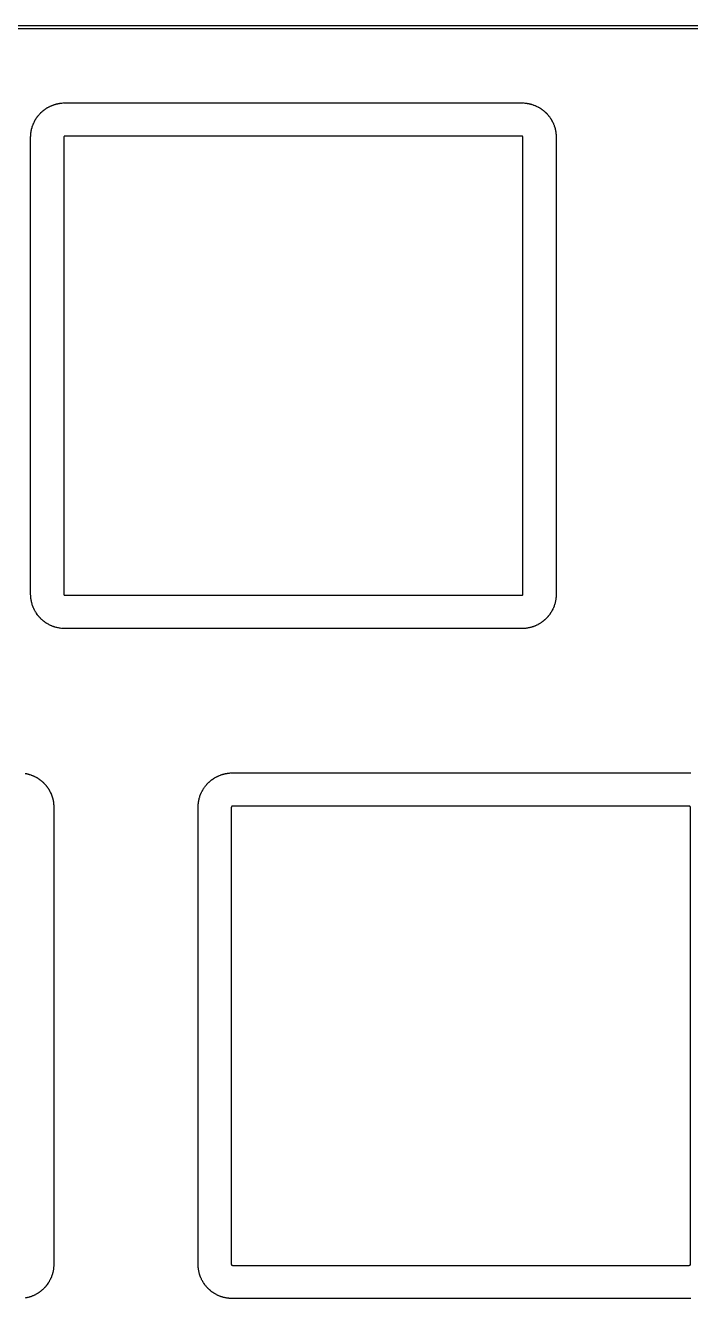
# Model space of a CAD drawing. Extents: x 19 to 282, y -150 to -67.
# Drawn here: x 190.54 to 209.46, y -103 to -66.8 of the extents above; entities that cross this region are included whole.
import ezdxf

# ---------------------------------------------------------------- set-up
doc = ezdxf.new("R2010")
doc.units = 0
doc.layers.add('BLACK', color=7, linetype='CONTINUOUS')

msp = doc.modelspace()

# ---------------------------------------------------------------- linework, layer by layer
at = {"layer": 'BLACK', "linetype": 'CONTINUOUS'}
for p, q in [((24.0518, -66.8), (277.023, -66.8)), ((277.023, -66.9), (24.0518, -66.9)), ((191.166, -69.14), (191.173, -69.1347)), ((191.173, -69.1347), (191.194, -69.1227)), ((191.194, -69.1227), (191.2, -69.1199)), ((191.2, -69.1199), (191.208, -69.1168)), ((191.208, -69.1168), (191.215, -69.1118)), ((191.215, -69.1118), (191.237, -69.1008)), ((191.237, -69.1008), (191.242, -69.0983)), ((191.242, -69.0983), (191.25, -69.0956)), ((191.25, -69.0956), (191.257, -69.091)), ((191.257, -69.091), (191.28, -69.0811)), ((191.28, -69.0811), (191.285, -69.0788)), ((191.285, -69.0788), (191.293, -69.0766)), ((191.293, -69.0766), (191.301, -69.0723)), ((191.301, -69.0723), (191.324, -69.0635)), ((191.324, -69.0635), (191.329, -69.0615)), ((191.329, -69.0615), (191.338, -69.0596)), ((191.338, -69.0596), (191.346, -69.0557)), ((191.346, -69.0557), (191.369, -69.0481)), ((191.369, -69.0481), (191.374, -69.0463)), ((191.374, -69.0463), (191.383, -69.0449)), ((191.383, -69.0449), (191.391, -69.0414)), ((191.391, -69.0414), (191.414, -69.0348)), ((191.414, -69.0348), (191.42, -69.0333)), ((191.42, -69.0333), (191.429, -69.0323)), ((191.429, -69.0323), (191.437, -69.0292)), ((191.437, -69.0292), (191.461, -69.0238)), ((191.461, -69.0238), (191.466, -69.0226)), ((191.466, -69.0226), (191.475, -69.022)), ((191.475, -69.022), (191.483, -69.0193)), ((191.483, -69.0193), (191.507, -69.0151)), ((191.507, -69.0151), (191.513, -69.0141)), ((191.513, -69.0141), (191.522, -69.014)), ((191.522, -69.014), (191.53, -69.0116)), ((191.53, -69.0116), (191.555, -69.0086)), ((191.555, -69.0086), (191.561, -69.0079)), ((191.561, -69.0079), (191.569, -69.0082)), ((191.569, -69.0082), (191.578, -69.0063)), ((191.578, -69.0063), (191.603, -69.0045)), ((191.603, -69.0045), (191.608, -69.0041)), ((191.608, -69.0041), (191.617, -69.0048)), ((191.617, -69.0048), (191.626, -69.0033)), ((191.626, -69.0033), (191.651, -69.0027)), ((191.651, -69.0027), (191.657, -69.0026)), ((191.657, -69.0026), (191.66, -69.003)), ((191.66, -69.003), (191.662, -69.0026)), ((191.662, -69.0026), (204.662, -69.0026)), ((204.662, -69.0026), (204.668, -69.0026)), ((204.668, -69.0026), (204.671, -69.0031)), ((204.671, -69.0031), (204.674, -69.0027)), ((204.674, -69.0027), (204.699, -69.0033)), ((204.699, -69.0033), (204.705, -69.0035)), ((204.705, -69.0035), (204.713, -69.0051)), ((204.713, -69.0051), (204.722, -69.0045)), ((204.722, -69.0045), (204.747, -69.0063)), ((204.747, -69.0063), (204.753, -69.0068)), ((204.753, -69.0068), (204.761, -69.0088)), ((204.761, -69.0088), (204.77, -69.0086)), ((204.77, -69.0086), (204.795, -69.0116)), ((204.795, -69.0116), (204.8, -69.0124)), ((204.8, -69.0124), (204.809, -69.0148)), ((204.809, -69.0148), (204.818, -69.0151)), ((204.818, -69.0151), (204.842, -69.0193)), ((204.842, -69.0193), (204.847, -69.0203)), ((204.847, -69.0203), (204.856, -69.0231)), ((204.856, -69.0231), (204.864, -69.0238)), ((204.864, -69.0238), (204.888, -69.0292)), ((204.888, -69.0292), (204.894, -69.0305)), ((204.894, -69.0305), (204.902, -69.0337)), ((204.902, -69.0337), (204.911, -69.0348)), ((204.911, -69.0348), (204.934, -69.0414)), ((204.934, -69.0414), (204.94, -69.043)), ((204.94, -69.043), (204.948, -69.0465)), ((204.948, -69.0465), (204.956, -69.0481)), ((204.956, -69.0481), (204.979, -69.0557)), ((204.979, -69.0557), (204.985, -69.0576)), ((204.985, -69.0576), (204.993, -69.0616)), ((204.993, -69.0616), (205.001, -69.0635)), ((205.001, -69.0635), (205.024, -69.0723)), ((205.024, -69.0723), (205.029, -69.0744)), ((205.029, -69.0744), (205.037, -69.0788)), ((205.037, -69.0788), (205.045, -69.0811)), ((205.045, -69.0811), (205.068, -69.091)), ((205.068, -69.091), (205.073, -69.0934)), ((205.073, -69.0934), (205.08, -69.0981)), ((205.08, -69.0981), (205.088, -69.1008)), ((205.088, -69.1008), (205.11, -69.1118)), ((205.11, -69.1118), (205.115, -69.1144)), ((205.115, -69.1144), (205.122, -69.1195)), ((205.122, -69.1195), (205.131, -69.1227)), ((205.131, -69.1227), (205.152, -69.1347)), ((205.152, -69.1347), (205.157, -69.1376)), ((190.81, -69.507), (190.822, -69.4857)), ((190.822, -69.4857), (190.825, -69.4807)), ((190.825, -69.4807), (190.831, -69.4738)), ((190.831, -69.4738), (190.834, -69.4659)), ((190.834, -69.4659), (190.847, -69.4452)), ((190.847, -69.4452), (190.85, -69.4403)), ((190.85, -69.4403), (190.856, -69.4337)), ((190.856, -69.4337), (190.86, -69.4259)), ((190.86, -69.4259), (190.874, -69.4059)), ((190.874, -69.4059), (190.877, -69.4012)), ((190.877, -69.4012), (190.884, -69.3948)), ((190.884, -69.3948), (190.888, -69.3872)), ((190.888, -69.3872), (190.903, -69.3678)), ((190.903, -69.3678), (190.907, -69.3632)), ((190.907, -69.3632), (190.913, -69.3572)), ((190.913, -69.3572), (190.918, -69.3498)), ((190.918, -69.3498), (190.934, -69.3311)), ((190.934, -69.3311), (190.938, -69.3267)), ((190.938, -69.3267), (190.944, -69.321)), ((190.944, -69.321), (190.95, -69.3137)), ((190.95, -69.3137), (190.967, -69.2958)), ((190.967, -69.2958), (190.971, -69.2916)), ((190.971, -69.2916), (190.978, -69.2862)), ((190.978, -69.2862), (190.983, -69.2792)), ((190.983, -69.2792), (191.001, -69.2621)), ((191.001, -69.2621), (191.005, -69.2582)), ((191.005, -69.2582), (191.013, -69.2531)), ((191.013, -69.2531), (191.019, -69.2464)), ((191.019, -69.2464), (191.037, -69.2303)), ((191.037, -69.2303), (191.042, -69.2266)), ((191.042, -69.2266), (191.049, -69.2219)), ((191.049, -69.2219), (191.055, -69.2155)), ((191.055, -69.2155), (191.075, -69.2004)), ((191.075, -69.2004), (191.079, -69.1969)), ((191.079, -69.1969), (191.087, -69.1926)), ((191.087, -69.1926), (191.093, -69.1866)), ((191.093, -69.1866), (191.113, -69.1725)), ((191.113, -69.1725), (191.118, -69.1692)), ((191.118, -69.1692), (191.126, -69.1653)), ((191.126, -69.1653), (191.133, -69.1596)), ((191.133, -69.1596), (191.153, -69.1466)), ((191.153, -69.1466), (191.158, -69.1435)), ((191.158, -69.1435), (191.166, -69.14)), ((205.157, -69.1376), (205.164, -69.143)), ((205.164, -69.143), (205.172, -69.1466)), ((205.172, -69.1466), (205.192, -69.1596)), ((205.192, -69.1596), (205.197, -69.1628)), ((205.197, -69.1628), (205.204, -69.1685)), ((205.204, -69.1685), (205.212, -69.1725)), ((205.212, -69.1725), (205.232, -69.1866)), ((205.232, -69.1866), (205.236, -69.1899)), ((205.236, -69.1899), (205.243, -69.1961)), ((205.243, -69.1961), (205.25, -69.2004)), ((205.25, -69.2004), (205.27, -69.2155)), ((205.27, -69.2155), (205.274, -69.2191)), ((205.274, -69.2191), (205.28, -69.2255)), ((205.28, -69.2255), (205.288, -69.2303)), ((205.288, -69.2303), (205.306, -69.2464)), ((205.306, -69.2464), (205.311, -69.2502)), ((205.311, -69.2502), (205.317, -69.257)), ((205.317, -69.257), (205.324, -69.2621)), ((205.324, -69.2621), (205.342, -69.2792)), ((205.342, -69.2792), (205.346, -69.2832)), ((205.346, -69.2832), (205.351, -69.2903)), ((205.351, -69.2903), (205.358, -69.2958)), ((205.358, -69.2958), (205.375, -69.3137)), ((205.375, -69.3137), (205.379, -69.3179)), ((205.379, -69.3179), (205.384, -69.3252)), ((205.384, -69.3252), (205.391, -69.3311)), ((205.391, -69.3311), (205.407, -69.3498)), ((205.407, -69.3498), (205.411, -69.3542)), ((205.411, -69.3542), (205.416, -69.3617)), ((205.416, -69.3617), (205.422, -69.3678)), ((205.422, -69.3678), (205.437, -69.3872)), ((205.437, -69.3872), (205.441, -69.3918)), ((205.441, -69.3918), (205.445, -69.3995)), ((205.445, -69.3995), (205.451, -69.4059)), ((205.451, -69.4059), (205.465, -69.4259)), ((205.465, -69.4259), (205.468, -69.4307)), ((205.468, -69.4307), (205.472, -69.4385)), ((205.472, -69.4385), (205.478, -69.4452)), ((205.478, -69.4452), (205.491, -69.4659)), ((205.491, -69.4659), (205.494, -69.4708)), ((205.494, -69.4708), (205.497, -69.4788)), ((205.497, -69.4788), (205.503, -69.4857)), ((205.503, -69.4857), (205.515, -69.507)), ((190.696, -69.8673), (190.699, -69.8429)), ((190.699, -69.8429), (190.7, -69.8372)), ((190.7, -69.8372), (190.702, -69.8287)), ((190.702, -69.8287), (190.703, -69.8199)), ((190.703, -69.8199), (190.707, -69.7958)), ((190.707, -69.7958), (190.708, -69.7901)), ((190.708, -69.7901), (190.711, -69.7818)), ((190.711, -69.7731), (190.717, -69.7492)), ((190.711, -69.7818), (190.711, -69.7731)), ((190.717, -69.7492), (190.718, -69.7436)), ((190.718, -69.7436), (190.721, -69.7354)), ((190.721, -69.7354), (190.722, -69.7268)), ((190.722, -69.7268), (190.729, -69.7032)), ((190.729, -69.7032), (190.73, -69.6977)), ((190.73, -69.6977), (190.734, -69.6897)), ((190.734, -69.6897), (190.736, -69.6812)), ((190.736, -69.6812), (190.743, -69.658)), ((190.743, -69.658), (190.745, -69.6525)), ((190.745, -69.6525), (190.749, -69.6448)), ((190.749, -69.6448), (190.751, -69.6363)), ((190.751, -69.6363), (190.76, -69.6135)), ((190.76, -69.6135), (190.762, -69.6082)), ((190.762, -69.6082), (190.766, -69.6006)), ((190.766, -69.6006), (190.769, -69.5923)), ((190.769, -69.5923), (190.779, -69.57)), ((190.779, -69.57), (190.781, -69.5647)), ((190.781, -69.5647), (190.786, -69.5574)), ((190.786, -69.5574), (190.788, -69.5491)), ((190.788, -69.5491), (190.799, -69.5273)), ((190.799, -69.5273), (190.802, -69.5222)), ((190.802, -69.5222), (190.807, -69.5151)), ((190.807, -69.5151), (190.81, -69.507)), ((205.515, -69.507), (205.518, -69.512)), ((205.518, -69.512), (205.521, -69.5202)), ((205.521, -69.5202), (205.526, -69.5273)), ((205.526, -69.5273), (205.537, -69.5491)), ((205.537, -69.5491), (205.539, -69.5543)), ((205.539, -69.5543), (205.542, -69.5626)), ((205.542, -69.5626), (205.546, -69.57)), ((205.546, -69.57), (205.556, -69.5923)), ((205.556, -69.5923), (205.559, -69.5975)), ((205.559, -69.5975), (205.561, -69.606)), ((205.561, -69.606), (205.565, -69.6136)), ((205.565, -69.6136), (205.574, -69.6363)), ((205.574, -69.6363), (205.576, -69.6417)), ((205.576, -69.6417), (205.578, -69.6502)), ((205.578, -69.6502), (205.582, -69.658)), ((205.582, -69.658), (205.589, -69.6812)), ((205.589, -69.6812), (205.591, -69.6867)), ((205.591, -69.6867), (205.593, -69.6953)), ((205.593, -69.6953), (205.596, -69.7032)), ((205.596, -69.7032), (205.603, -69.7268)), ((205.603, -69.7268), (205.604, -69.7324)), ((205.604, -69.7324), (205.605, -69.741)), ((205.605, -69.741), (205.608, -69.7492)), ((205.608, -69.7492), (205.614, -69.7731)), ((205.614, -69.7731), (205.615, -69.7787)), ((205.615, -69.7787), (205.615, -69.7875)), ((205.615, -69.7875), (205.618, -69.7958)), ((205.618, -69.7958), (205.622, -69.8199)), ((205.622, -69.8199), (205.623, -69.8256)), ((205.623, -69.8256), (205.624, -69.8344)), ((205.624, -69.8344), (205.626, -69.8429)), ((205.626, -69.8429), (205.629, -69.8673)), ((190.69, -69.9633), (190.691, -69.9385)), ((190.691, -69.9663), (190.69, -69.9633)), ((190.69, -69.9692), (190.691, -69.9663)), ((190.69, -69.975), (190.69, -69.9692)), ((190.69, -82.975), (190.69, -69.975)), ((190.691, -69.9327), (190.693, -69.924)), ((190.691, -69.9385), (190.691, -69.9327)), ((190.692, -69.9151), (190.694, -69.8905)), ((190.693, -69.924), (190.692, -69.9151)), ((190.694, -69.8848), (190.696, -69.8762)), ((190.694, -69.8905), (190.694, -69.8848)), ((190.696, -69.8762), (190.696, -69.8673)), ((191.636, -69.9696), (191.635, -69.9709)), ((191.635, -69.9709), (191.635, -69.9723)), ((191.635, -69.9723), (191.635, -69.9736)), ((191.635, -69.9736), (191.635, -69.9808)), ((191.635, -69.9808), (191.635, -82.9692)), ((191.637, -69.9658), (191.636, -69.967)), ((191.636, -69.967), (191.636, -69.9683)), ((191.636, -69.9683), (191.636, -69.9696)), ((191.638, -69.9633), (191.637, -69.9645)), ((191.637, -69.9645), (191.637, -69.9658)), ((191.639, -69.9609), (191.638, -69.9621)), ((191.638, -69.9621), (191.638, -69.9633)), ((191.64, -69.9598), (191.639, -69.9609)), ((191.641, -69.9577), (191.64, -69.9587)), ((191.64, -69.9587), (191.64, -69.9598)), ((191.642, -69.9566), (191.641, -69.9577)), ((191.643, -69.9556), (191.642, -69.9566)), ((191.644, -69.9546), (191.643, -69.9556)), ((191.645, -69.9538), (191.644, -69.9546)), ((191.646, -69.9529), (191.645, -69.9538)), ((191.647, -69.9522), (191.646, -69.9529)), ((191.648, -69.9515), (191.647, -69.9522)), ((191.65, -69.9508), (191.648, -69.9515)), ((191.651, -69.9502), (191.65, -69.9508)), ((191.652, -69.9497), (191.651, -69.9502)), ((191.653, -69.9492), (191.652, -69.9497)), ((191.655, -69.9488), (191.653, -69.9492)), ((191.656, -69.9484), (191.655, -69.9488)), ((191.657, -69.9481), (191.656, -69.9484)), ((191.658, -69.9479), (191.657, -69.9481)), ((191.66, -69.9477), (191.658, -69.9479)), ((191.661, -69.9476), (191.66, -69.9477)), ((191.668, -69.9474), (191.661, -69.9476)), ((204.657, -69.9474), (191.668, -69.9474)), ((204.664, -69.9476), (204.657, -69.9474)), ((204.665, -69.9477), (204.664, -69.9476)), ((204.667, -69.9479), (204.665, -69.9477)), ((204.668, -69.9481), (204.667, -69.9479)), ((204.669, -69.9484), (204.668, -69.9481)), ((204.67, -69.9488), (204.669, -69.9484)), ((204.672, -69.9492), (204.67, -69.9488)), ((204.673, -69.9497), (204.672, -69.9492)), ((204.674, -69.9502), (204.673, -69.9497)), ((204.675, -69.9508), (204.674, -69.9502)), ((204.677, -69.9515), (204.675, -69.9508)), ((204.678, -69.9522), (204.677, -69.9515)), ((204.679, -69.9529), (204.678, -69.9522)), ((204.68, -69.9538), (204.679, -69.9529)), ((204.681, -69.9546), (204.68, -69.9538)), ((204.682, -69.9556), (204.681, -69.9546)), ((204.683, -69.9566), (204.682, -69.9556)), ((204.684, -69.9577), (204.683, -69.9566)), ((204.685, -69.9587), (204.684, -69.9577)), ((204.685, -69.9598), (204.685, -69.9587)), ((204.686, -69.9609), (204.685, -69.9598)), ((204.687, -69.9621), (204.686, -69.9609)), ((204.687, -69.9633), (204.687, -69.9621)), ((204.688, -69.9645), (204.687, -69.9633)), ((204.688, -69.9658), (204.688, -69.9645)), ((204.689, -69.967), (204.688, -69.9658)), ((204.689, -69.9683), (204.689, -69.967)), ((204.689, -69.9696), (204.689, -69.9683)), ((204.69, -69.9709), (204.689, -69.9696)), ((204.69, -69.9723), (204.69, -69.9709)), ((204.69, -69.9736), (204.69, -69.9723)), ((204.69, -69.9809), (204.69, -69.9736)), ((204.69, -82.9691), (204.69, -69.9809)), ((205.629, -69.8673), (205.63, -69.8731)), ((205.63, -69.8731), (205.629, -69.8819)), ((205.629, -69.8819), (205.631, -69.8905)), ((205.631, -69.8905), (205.633, -69.9152)), ((205.633, -69.9152), (205.633, -69.9209)), ((205.633, -69.9209), (205.633, -69.9297)), ((205.633, -69.9297), (205.634, -69.9385)), ((205.634, -69.9385), (205.635, -69.9633)), ((205.635, -69.9633), (205.635, -69.9691)), ((205.635, -69.9691), (205.635, -69.972)), ((205.635, -69.972), (205.635, -69.975)), ((205.635, -69.975), (205.635, -82.975)), ((190.69, -82.978), (190.69, -82.975)), ((190.69, -82.9809), (190.69, -82.978)), ((190.69, -82.9867), (190.69, -82.9809)), ((190.691, -83.0115), (190.69, -82.9867)), ((190.692, -83.0202), (190.691, -83.0115)), ((190.692, -83.0291), (190.692, -83.0202)), ((190.692, -83.0349), (190.692, -83.0291)), ((190.694, -83.0595), (190.692, -83.0349)), ((190.696, -83.0681), (190.694, -83.0595)), ((190.695, -83.0769), (190.696, -83.0681)), ((190.696, -83.0827), (190.695, -83.0769)), ((190.699, -83.1071), (190.696, -83.0827)), ((190.701, -83.1156), (190.699, -83.1071)), ((190.702, -83.1244), (190.701, -83.1156)), ((190.703, -83.13), (190.702, -83.1244)), ((190.707, -83.1542), (190.703, -83.13)), ((190.71, -83.1625), (190.707, -83.1542)), ((190.71, -83.1713), (190.71, -83.1625)), ((190.711, -83.1769), (190.71, -83.1713)), ((190.717, -83.2008), (190.711, -83.1769)), ((190.72, -83.209), (190.717, -83.2008)), ((190.721, -83.2176), (190.72, -83.209)), ((190.722, -83.2232), (190.721, -83.2176)), ((190.729, -83.2468), (190.722, -83.2232)), ((190.732, -83.2547), (190.729, -83.2468)), ((191.635, -82.9692), (191.635, -82.9764)), ((191.635, -82.9764), (191.635, -82.9777)), ((191.635, -82.9777), (191.635, -82.9791)), ((191.635, -82.9791), (191.636, -82.9804)), ((191.636, -82.9804), (191.636, -82.9817)), ((191.636, -82.9817), (191.636, -82.983)), ((191.636, -82.983), (191.637, -82.9842)), ((191.637, -82.9842), (191.637, -82.9855)), ((191.637, -82.9855), (191.638, -82.9867)), ((191.638, -82.9867), (191.638, -82.9879)), ((191.638, -82.9879), (191.639, -82.9891)), ((191.639, -82.9891), (191.64, -82.9902)), ((191.64, -82.9902), (191.64, -82.9913)), ((191.64, -82.9913), (191.641, -82.9923)), ((191.641, -82.9923), (191.642, -82.9934)), ((191.642, -82.9934), (191.643, -82.9944)), ((191.643, -82.9944), (191.644, -82.9954)), ((191.644, -82.9954), (191.645, -82.9962)), ((191.645, -82.9962), (191.646, -82.9971)), ((191.646, -82.9971), (191.647, -82.9978)), ((191.647, -82.9978), (191.648, -82.9985)), ((191.648, -82.9985), (191.65, -82.9992)), ((191.65, -82.9992), (191.651, -82.9998)), ((191.651, -82.9998), (191.652, -83.0003)), ((191.652, -83.0003), (191.653, -83.0008)), ((191.653, -83.0008), (191.655, -83.0012)), ((191.655, -83.0012), (191.656, -83.0016)), ((191.656, -83.0016), (191.657, -83.0019)), ((191.657, -83.0019), (191.658, -83.0021)), ((191.658, -83.0021), (191.66, -83.0023)), ((191.66, -83.0023), (191.661, -83.0024)), ((191.661, -83.0024), (191.668, -83.0026)), ((191.668, -83.0026), (204.657, -83.0026)), ((204.657, -83.0026), (204.664, -83.0024)), ((204.664, -83.0024), (204.665, -83.0023)), ((204.665, -83.0023), (204.667, -83.0021)), ((204.667, -83.0021), (204.668, -83.0019)), ((204.668, -83.0019), (204.669, -83.0016)), ((204.669, -83.0016), (204.67, -83.0012)), ((204.67, -83.0012), (204.672, -83.0008)), ((204.672, -83.0008), (204.673, -83.0003)), ((204.673, -83.0003), (204.674, -82.9998)), ((204.674, -82.9998), (204.675, -82.9992)), ((204.675, -82.9992), (204.677, -82.9985)), ((204.677, -82.9985), (204.678, -82.9978)), ((204.678, -82.9978), (204.679, -82.9971)), ((204.679, -82.9971), (204.68, -82.9962)), ((204.68, -82.9962), (204.681, -82.9954)), ((204.681, -82.9954), (204.682, -82.9944)), ((204.682, -82.9944), (204.683, -82.9934)), ((204.683, -82.9934), (204.684, -82.9923)), ((204.684, -82.9923), (204.685, -82.9913)), ((204.685, -82.9902), (204.686, -82.9891)), ((204.685, -82.9913), (204.685, -82.9902)), ((204.686, -82.9891), (204.687, -82.9879)), ((204.687, -82.9867), (204.688, -82.9855)), ((204.687, -82.9879), (204.687, -82.9867)), ((204.688, -82.9842), (204.689, -82.983)), ((204.688, -82.9855), (204.688, -82.9842)), ((204.689, -82.9804), (204.69, -82.9791)), ((204.689, -82.9817), (204.689, -82.9804)), ((204.689, -82.983), (204.689, -82.9817)), ((204.69, -82.9764), (204.69, -82.9691)), ((204.69, -82.9777), (204.69, -82.9764)), ((204.69, -82.9791), (204.69, -82.9777)), ((205.595, -83.2523), (205.591, -83.2603)), ((205.596, -83.2468), (205.595, -83.2523)), ((205.603, -83.2232), (205.596, -83.2468)), ((205.604, -83.2146), (205.603, -83.2232)), ((205.607, -83.2064), (205.604, -83.2146)), ((205.608, -83.2008), (205.607, -83.2064)), ((205.614, -83.1769), (205.608, -83.2008)), ((205.617, -83.1599), (205.614, -83.1682)), ((205.614, -83.1682), (205.614, -83.1769)), ((205.618, -83.1542), (205.617, -83.1599)), ((205.622, -83.13), (205.618, -83.1542)), ((205.623, -83.1213), (205.622, -83.13)), ((205.625, -83.1128), (205.623, -83.1213)), ((205.626, -83.1071), (205.625, -83.1128)), ((205.629, -83.0827), (205.626, -83.1071)), ((205.631, -83.0652), (205.629, -83.0738)), ((205.629, -83.0738), (205.629, -83.0827)), ((205.633, -83.0348), (205.631, -83.0595)), ((205.631, -83.0595), (205.631, -83.0652)), ((205.634, -83.0173), (205.632, -83.026)), ((205.632, -83.026), (205.633, -83.0348)), ((205.635, -82.9808), (205.634, -82.9837)), ((205.634, -82.9837), (205.635, -82.9867)), ((205.635, -82.9867), (205.634, -83.0115)), ((205.634, -83.0115), (205.634, -83.0173)), ((205.635, -82.975), (205.635, -82.9808)), ((190.734, -83.2633), (190.732, -83.2547)), ((190.736, -83.2688), (190.734, -83.2633)), ((190.743, -83.292), (190.736, -83.2688)), ((190.747, -83.2998), (190.743, -83.292)), ((190.749, -83.3083), (190.747, -83.2998)), ((190.751, -83.3137), (190.749, -83.3083)), ((190.76, -83.3365), (190.751, -83.3137)), ((190.764, -83.344), (190.76, -83.3365)), ((190.766, -83.3524), (190.764, -83.344)), ((190.769, -83.3577), (190.766, -83.3524)), ((190.779, -83.38), (190.769, -83.3577)), ((190.783, -83.3874), (190.779, -83.38)), ((190.786, -83.3957), (190.783, -83.3874)), ((190.788, -83.4009), (190.786, -83.3957)), ((190.799, -83.4227), (190.788, -83.4009)), ((190.804, -83.4298), (190.799, -83.4227)), ((190.807, -83.438), (190.804, -83.4298)), ((190.81, -83.443), (190.807, -83.438)), ((190.822, -83.4643), (190.81, -83.443)), ((190.828, -83.4712), (190.822, -83.4643)), ((190.831, -83.4792), (190.828, -83.4712)), ((190.834, -83.4841), (190.831, -83.4792)), ((190.847, -83.5048), (190.834, -83.4841)), ((190.853, -83.5115), (190.847, -83.5048)), ((190.857, -83.5193), (190.853, -83.5115)), ((190.86, -83.5241), (190.857, -83.5193)), ((190.874, -83.5441), (190.86, -83.5241)), ((190.88, -83.5505), (190.874, -83.5441)), ((190.884, -83.5582), (190.88, -83.5505)), ((190.888, -83.5628), (190.884, -83.5582)), ((190.903, -83.5822), (190.888, -83.5628)), ((190.909, -83.5883), (190.903, -83.5822)), ((190.914, -83.5958), (190.909, -83.5883)), ((190.918, -83.6002), (190.914, -83.5958)), ((190.934, -83.6189), (190.918, -83.6002)), ((205.407, -83.6002), (205.391, -83.6189)), ((205.412, -83.5928), (205.407, -83.6002)), ((205.418, -83.5867), (205.412, -83.5928)), ((205.422, -83.5822), (205.418, -83.5867)), ((205.437, -83.5628), (205.422, -83.5822)), ((205.441, -83.5552), (205.437, -83.5628)), ((205.448, -83.5488), (205.441, -83.5552)), ((205.451, -83.5441), (205.448, -83.5488)), ((205.465, -83.5241), (205.451, -83.5441)), ((205.469, -83.5163), (205.465, -83.5241)), ((205.475, -83.5097), (205.469, -83.5163)), ((205.478, -83.5048), (205.475, -83.5097)), ((205.491, -83.4841), (205.478, -83.5048)), ((205.494, -83.4762), (205.491, -83.4841)), ((205.5, -83.4693), (205.494, -83.4762)), ((205.503, -83.4643), (205.5, -83.4693)), ((205.515, -83.443), (205.503, -83.4643)), ((205.518, -83.4349), (205.515, -83.443)), ((205.523, -83.4278), (205.518, -83.4349)), ((205.526, -83.4227), (205.523, -83.4278)), ((205.537, -83.4009), (205.526, -83.4227)), ((205.539, -83.3926), (205.537, -83.4009)), ((205.544, -83.3853), (205.539, -83.3926)), ((205.546, -83.38), (205.544, -83.3853)), ((205.556, -83.3577), (205.546, -83.38)), ((205.559, -83.3494), (205.556, -83.3577)), ((205.563, -83.3418), (205.559, -83.3494)), ((205.565, -83.3364), (205.563, -83.3418)), ((205.574, -83.3137), (205.565, -83.3364)), ((205.576, -83.3052), (205.574, -83.3137)), ((205.58, -83.2975), (205.576, -83.3052)), ((205.582, -83.292), (205.58, -83.2975)), ((205.589, -83.2688), (205.582, -83.292)), ((205.591, -83.2603), (205.589, -83.2688)), ((190.941, -83.6248), (190.934, -83.6189)), ((190.946, -83.6321), (190.941, -83.6248)), ((190.95, -83.6363), (190.946, -83.6321)), ((190.967, -83.6542), (190.95, -83.6363)), ((190.974, -83.6597), (190.967, -83.6542)), ((190.979, -83.6668), (190.974, -83.6597)), ((190.983, -83.6708), (190.979, -83.6668)), ((191.001, -83.6879), (190.983, -83.6708)), ((191.008, -83.693), (191.001, -83.6879)), ((191.014, -83.6998), (191.008, -83.693)), ((191.019, -83.7036), (191.014, -83.6998)), ((191.037, -83.7197), (191.019, -83.7036)), ((191.045, -83.7245), (191.037, -83.7197)), ((191.051, -83.7309), (191.045, -83.7245)), ((191.055, -83.7345), (191.051, -83.7309)), ((191.075, -83.7496), (191.055, -83.7345)), ((191.082, -83.7539), (191.075, -83.7496)), ((191.089, -83.76), (191.082, -83.7539)), ((191.093, -83.7634), (191.089, -83.76)), ((191.113, -83.7775), (191.093, -83.7634)), ((191.121, -83.7815), (191.113, -83.7775)), ((191.128, -83.7872), (191.121, -83.7815)), ((191.133, -83.7903), (191.128, -83.7872)), ((191.153, -83.8034), (191.133, -83.7903)), ((191.161, -83.807), (191.153, -83.8034)), ((191.168, -83.8124), (191.161, -83.807)), ((191.173, -83.8153), (191.168, -83.8124)), ((191.194, -83.8273), (191.173, -83.8153)), ((191.203, -83.8305), (191.194, -83.8273)), ((191.21, -83.8356), (191.203, -83.8305)), ((191.215, -83.8382), (191.21, -83.8356)), ((191.237, -83.8491), (191.215, -83.8382)), ((191.245, -83.8519), (191.237, -83.8491)), ((191.252, -83.8566), (191.245, -83.8519)), ((191.257, -83.859), (191.252, -83.8566)), ((191.28, -83.8689), (191.257, -83.859)), ((191.288, -83.8712), (191.28, -83.8689)), ((191.296, -83.8756), (191.288, -83.8712)), ((191.301, -83.8777), (191.296, -83.8756)), ((191.324, -83.8865), (191.301, -83.8777)), ((191.332, -83.8884), (191.324, -83.8865)), ((191.34, -83.8924), (191.332, -83.8884)), ((191.346, -83.8942), (191.34, -83.8924)), ((191.369, -83.9019), (191.346, -83.8942)), ((191.377, -83.9034), (191.369, -83.9019)), ((191.385, -83.907), (191.377, -83.9034)), ((191.391, -83.9086), (191.385, -83.907)), ((191.414, -83.9152), (191.391, -83.9086)), ((191.423, -83.9163), (191.414, -83.9152)), ((191.431, -83.9195), (191.423, -83.9163)), ((191.437, -83.9208), (191.431, -83.9195)), ((191.461, -83.9262), (191.437, -83.9208)), ((191.469, -83.9269), (191.461, -83.9262)), ((191.478, -83.9297), (191.469, -83.9269)), ((191.483, -83.9307), (191.478, -83.9297)), ((191.507, -83.9349), (191.483, -83.9307)), ((191.516, -83.9352), (191.507, -83.9349)), ((191.525, -83.9376), (191.516, -83.9352)), ((191.53, -83.9384), (191.525, -83.9376)), ((191.555, -83.9414), (191.53, -83.9384)), ((191.564, -83.9412), (191.555, -83.9414)), ((191.572, -83.9432), (191.564, -83.9412)), ((191.578, -83.9437), (191.572, -83.9432)), ((191.603, -83.9455), (191.578, -83.9437)), ((191.612, -83.9449), (191.603, -83.9455)), ((191.62, -83.9465), (191.612, -83.9449)), ((191.626, -83.9467), (191.62, -83.9465)), ((191.651, -83.9473), (191.626, -83.9467)), ((191.654, -83.9469), (191.651, -83.9473)), ((191.657, -83.9474), (191.654, -83.9469)), ((191.662, -83.9474), (191.657, -83.9474)), ((204.662, -83.9474), (191.662, -83.9474)), ((204.665, -83.947), (204.662, -83.9474)), ((204.668, -83.9474), (204.665, -83.947)), ((204.674, -83.9473), (204.668, -83.9474)), ((204.699, -83.9467), (204.674, -83.9473)), ((204.708, -83.9452), (204.699, -83.9467)), ((204.717, -83.9459), (204.708, -83.9452)), ((204.722, -83.9455), (204.717, -83.9459)), ((204.747, -83.9437), (204.722, -83.9455)), ((204.756, -83.9418), (204.747, -83.9437)), ((204.764, -83.9421), (204.756, -83.9418)), ((204.77, -83.9414), (204.764, -83.9421)), ((204.795, -83.9384), (204.77, -83.9414)), ((204.803, -83.936), (204.795, -83.9384)), ((204.812, -83.9359), (204.803, -83.936)), ((204.818, -83.9349), (204.812, -83.9359)), ((204.842, -83.9307), (204.818, -83.9349)), ((204.85, -83.928), (204.842, -83.9307)), ((204.859, -83.9274), (204.85, -83.928)), ((204.864, -83.9262), (204.859, -83.9274)), ((204.888, -83.9208), (204.864, -83.9262)), ((204.896, -83.9177), (204.888, -83.9208)), ((204.905, -83.9167), (204.896, -83.9177)), ((204.911, -83.9152), (204.905, -83.9167)), ((204.934, -83.9086), (204.911, -83.9152)), ((204.942, -83.9051), (204.934, -83.9086)), ((204.951, -83.9037), (204.942, -83.9051)), ((204.956, -83.9019), (204.951, -83.9037)), ((204.979, -83.8942), (204.956, -83.9019)), ((204.987, -83.8904), (204.979, -83.8942)), ((204.996, -83.8885), (204.987, -83.8904)), ((205.001, -83.8865), (204.996, -83.8885)), ((205.024, -83.8777), (205.001, -83.8865)), ((205.032, -83.8734), (205.024, -83.8777)), ((205.04, -83.8712), (205.032, -83.8734)), ((205.045, -83.8689), (205.04, -83.8712)), ((205.068, -83.859), (205.045, -83.8689)), ((205.075, -83.8544), (205.068, -83.859)), ((205.083, -83.8517), (205.075, -83.8544)), ((205.088, -83.8492), (205.083, -83.8517)), ((205.11, -83.8382), (205.088, -83.8492)), ((205.117, -83.8332), (205.11, -83.8382)), ((205.125, -83.8301), (205.117, -83.8332)), ((205.131, -83.8273), (205.125, -83.8301)), ((205.152, -83.8153), (205.131, -83.8273)), ((205.159, -83.81), (205.152, -83.8153)), ((205.167, -83.8065), (205.159, -83.81)), ((205.172, -83.8034), (205.167, -83.8065)), ((205.192, -83.7903), (205.172, -83.8034)), ((205.199, -83.7847), (205.192, -83.7903)), ((205.207, -83.7808), (205.199, -83.7847)), ((205.212, -83.7775), (205.207, -83.7808)), ((205.232, -83.7634), (205.212, -83.7775)), ((205.238, -83.7574), (205.232, -83.7634)), ((205.246, -83.7531), (205.238, -83.7574)), ((205.25, -83.7496), (205.246, -83.7531)), ((205.27, -83.7345), (205.25, -83.7496)), ((205.276, -83.7281), (205.27, -83.7345)), ((205.283, -83.7234), (205.276, -83.7281)), ((205.288, -83.7197), (205.283, -83.7234)), ((205.306, -83.7036), (205.288, -83.7197)), ((205.312, -83.6969), (205.306, -83.7036)), ((205.32, -83.6918), (205.312, -83.6969)), ((205.324, -83.6879), (205.32, -83.6918)), ((205.342, -83.6708), (205.324, -83.6879)), ((205.347, -83.6638), (205.342, -83.6708)), ((205.354, -83.6584), (205.347, -83.6638)), ((205.358, -83.6542), (205.354, -83.6584)), ((205.375, -83.6363), (205.358, -83.6542)), ((205.381, -83.629), (205.375, -83.6363)), ((205.387, -83.6233), (205.381, -83.629)), ((205.391, -83.6189), (205.387, -83.6233)), ((190.53, -88.0651), (190.554, -88.0693)), ((190.554, -88.0693), (190.56, -88.0703)), ((190.56, -88.0703), (190.568, -88.0731)), ((190.568, -88.0731), (190.577, -88.0738)), ((190.577, -88.0738), (190.601, -88.0792)), ((190.601, -88.0792), (190.606, -88.0805)), ((190.606, -88.0805), (190.615, -88.0837)), ((190.615, -88.0837), (190.623, -88.0848)), ((190.623, -88.0848), (190.647, -88.0914)), ((190.647, -88.0914), (190.652, -88.093)), ((190.652, -88.093), (190.66, -88.0965)), ((190.66, -88.0965), (190.669, -88.0981)), ((190.669, -88.0981), (190.692, -88.1058)), ((190.692, -88.1058), (190.697, -88.1076)), ((190.697, -88.1076), (190.705, -88.1116)), ((190.705, -88.1116), (190.714, -88.1135)), ((190.714, -88.1135), (190.736, -88.1223)), ((190.736, -88.1223), (190.742, -88.1244)), ((190.742, -88.1244), (190.749, -88.1288)), ((190.749, -88.1288), (190.758, -88.1311)), ((190.758, -88.1311), (190.78, -88.141)), ((190.78, -88.141), (190.785, -88.1434)), ((190.785, -88.1434), (190.793, -88.1481)), ((190.793, -88.1481), (190.801, -88.1509)), ((190.801, -88.1509), (190.823, -88.1618)), ((190.823, -88.1618), (190.828, -88.1644)), ((190.828, -88.1644), (190.835, -88.1695)), ((190.835, -88.1695), (190.843, -88.1727)), ((190.843, -88.1727), (190.864, -88.1847)), ((190.864, -88.1847), (190.869, -88.1876)), ((190.869, -88.1876), (190.876, -88.193)), ((190.876, -88.193), (190.884, -88.1966)), ((190.884, -88.1966), (190.905, -88.2096)), ((190.905, -88.2096), (190.91, -88.2128)), ((190.91, -88.2128), (190.916, -88.2185)), ((190.916, -88.2185), (190.924, -88.2225)), ((190.924, -88.2225), (190.944, -88.2366)), ((190.944, -88.2366), (190.949, -88.24)), ((190.949, -88.24), (190.955, -88.2461)), ((190.955, -88.2461), (190.963, -88.2504)), ((190.963, -88.2504), (190.982, -88.2655)), ((190.982, -88.2655), (190.987, -88.2691)), ((190.987, -88.2691), (190.993, -88.2755)), ((190.993, -88.2755), (191, -88.2803)), ((191, -88.2803), (191.019, -88.2964)), ((191.019, -88.2964), (191.023, -88.3002)), ((191.023, -88.3002), (191.029, -88.307)), ((191.029, -88.307), (191.036, -88.3121)), ((191.036, -88.3121), (191.054, -88.3292)), ((195.746, -88.3292), (195.764, -88.3121)), ((195.764, -88.3121), (195.768, -88.3082)), ((195.768, -88.3082), (195.775, -88.3031)), ((195.775, -88.3031), (195.781, -88.2964)), ((195.781, -88.2964), (195.8, -88.2803)), ((195.8, -88.2803), (195.804, -88.2766)), ((195.804, -88.2766), (195.812, -88.2719)), ((195.812, -88.2719), (195.818, -88.2655)), ((195.818, -88.2655), (195.837, -88.2504)), ((195.837, -88.2504), (195.842, -88.2469)), ((195.842, -88.2469), (195.849, -88.2426)), ((195.849, -88.2426), (195.856, -88.2366)), ((195.856, -88.2366), (195.876, -88.2225)), ((195.876, -88.2225), (195.881, -88.2192)), ((195.881, -88.2192), (195.889, -88.2153)), ((195.889, -88.2153), (195.895, -88.2096)), ((195.895, -88.2096), (195.916, -88.1966)), ((195.916, -88.1966), (195.921, -88.1935)), ((195.921, -88.1935), (195.929, -88.19)), ((195.929, -88.19), (195.936, -88.1847)), ((195.936, -88.1847), (195.957, -88.1727)), ((195.957, -88.1727), (195.962, -88.1699)), ((195.962, -88.1699), (195.97, -88.1668)), ((195.97, -88.1668), (195.977, -88.1618)), ((195.977, -88.1618), (195.999, -88.1509)), ((195.999, -88.1509), (196.004, -88.1483)), ((196.004, -88.1483), (196.013, -88.1456)), ((196.013, -88.1456), (196.02, -88.141)), ((196.02, -88.141), (196.042, -88.1311)), ((196.042, -88.1311), (196.048, -88.1288)), ((196.048, -88.1288), (196.056, -88.1266)), ((196.056, -88.1266), (196.064, -88.1223)), ((196.064, -88.1223), (196.086, -88.1135)), ((196.086, -88.1135), (196.092, -88.1115)), ((196.092, -88.1115), (196.1, -88.1096)), ((196.1, -88.1096), (196.108, -88.1058)), ((196.108, -88.1058), (196.131, -88.0981)), ((196.131, -88.0981), (196.137, -88.0963)), ((196.137, -88.0963), (196.145, -88.0949)), ((196.145, -88.0949), (196.153, -88.0914)), ((196.153, -88.0914), (196.177, -88.0848)), ((196.177, -88.0848), (196.182, -88.0833)), ((196.182, -88.0833), (196.191, -88.0823)), ((196.191, -88.0823), (196.199, -88.0792)), ((196.199, -88.0792), (196.223, -88.0738)), ((196.223, -88.0738), (196.229, -88.0726)), ((196.229, -88.0726), (196.237, -88.072)), ((196.237, -88.072), (196.246, -88.0693)), ((196.246, -88.0693), (196.27, -88.0651)), ((196.27, -88.0651), (196.276, -88.0641)), ((196.276, -88.0641), (196.284, -88.0639)), ((196.284, -88.0639), (196.293, -88.0616)), ((196.293, -88.0616), (196.317, -88.0586)), ((196.317, -88.0586), (196.323, -88.0579)), ((196.323, -88.0579), (196.332, -88.0582)), ((196.332, -88.0582), (196.341, -88.0563)), ((196.341, -88.0563), (196.365, -88.0545)), ((196.365, -88.0545), (196.371, -88.0541)), ((196.371, -88.0541), (196.38, -88.0548)), ((196.38, -88.0548), (196.388, -88.0533)), ((196.388, -88.0533), (196.413, -88.0527)), ((196.413, -88.0527), (196.419, -88.0526)), ((196.419, -88.0526), (196.422, -88.053)), ((196.422, -88.053), (196.425, -88.0526)), ((196.425, -88.0526), (209.425, -88.0526)), ((209.425, -88.0526), (209.431, -88.0526)), ((209.431, -88.0526), (209.434, -88.0531)), ((209.434, -88.0531), (209.437, -88.0527)), ((209.437, -88.0527), (209.462, -88.0533)), ((191.054, -88.3292), (191.058, -88.3332)), ((191.058, -88.3332), (191.064, -88.3403)), ((191.064, -88.3403), (191.071, -88.3458)), ((191.071, -88.3458), (191.088, -88.3637)), ((191.088, -88.3637), (191.092, -88.3679)), ((191.092, -88.3679), (191.097, -88.3752)), ((191.097, -88.3752), (191.104, -88.3811)), ((191.104, -88.3811), (191.12, -88.3998)), ((191.12, -88.3998), (191.123, -88.4042)), ((191.123, -88.4042), (191.128, -88.4117)), ((191.128, -88.4117), (191.134, -88.4178)), ((191.134, -88.4178), (191.15, -88.4372)), ((191.15, -88.4372), (191.153, -88.4418)), ((191.153, -88.4418), (191.157, -88.4494)), ((191.157, -88.4494), (191.163, -88.4558)), ((191.163, -88.4558), (191.178, -88.4759)), ((191.178, -88.4759), (191.181, -88.4807)), ((191.181, -88.4807), (191.185, -88.4885)), ((191.185, -88.4885), (191.19, -88.4952)), ((191.19, -88.4952), (191.203, -88.5159)), ((191.203, -88.5159), (191.206, -88.5208)), ((191.206, -88.5208), (191.21, -88.5288)), ((191.21, -88.5288), (191.215, -88.5357)), ((191.215, -88.5357), (191.227, -88.557)), ((191.227, -88.557), (191.23, -88.562)), ((191.23, -88.562), (191.233, -88.5702)), ((191.233, -88.5702), (191.238, -88.5773)), ((191.238, -88.5773), (191.249, -88.5991)), ((191.249, -88.5991), (191.252, -88.6043)), ((191.252, -88.6043), (191.254, -88.6126)), ((191.254, -88.6126), (191.259, -88.62)), ((191.259, -88.62), (191.269, -88.6423)), ((191.269, -88.6423), (191.271, -88.6476)), ((191.271, -88.6476), (191.273, -88.656)), ((191.273, -88.656), (191.278, -88.6636)), ((191.278, -88.6636), (191.286, -88.6863)), ((195.514, -88.6863), (195.522, -88.6635)), ((195.522, -88.6635), (195.524, -88.6582)), ((195.524, -88.6582), (195.529, -88.6506)), ((195.529, -88.6506), (195.531, -88.6423)), ((195.531, -88.6423), (195.541, -88.62)), ((195.541, -88.62), (195.543, -88.6147)), ((195.543, -88.6147), (195.548, -88.6074)), ((195.548, -88.6074), (195.551, -88.5991)), ((195.551, -88.5991), (195.562, -88.5773)), ((195.562, -88.5773), (195.564, -88.5722)), ((195.564, -88.5722), (195.57, -88.5651)), ((195.57, -88.5651), (195.573, -88.557)), ((195.573, -88.557), (195.585, -88.5357)), ((195.585, -88.5357), (195.588, -88.5307)), ((195.588, -88.5307), (195.593, -88.5238)), ((195.593, -88.5238), (195.597, -88.5159)), ((195.597, -88.5159), (195.61, -88.4952)), ((195.61, -88.4952), (195.613, -88.4903)), ((195.613, -88.4903), (195.619, -88.4837)), ((195.619, -88.4837), (195.622, -88.4759)), ((195.622, -88.4759), (195.637, -88.4559)), ((195.637, -88.4559), (195.64, -88.4512)), ((195.64, -88.4512), (195.646, -88.4448)), ((195.646, -88.4448), (195.65, -88.4372)), ((195.65, -88.4372), (195.666, -88.4178)), ((195.666, -88.4178), (195.669, -88.4132)), ((195.669, -88.4132), (195.676, -88.4072)), ((195.676, -88.4072), (195.68, -88.3998)), ((195.68, -88.3998), (195.696, -88.3811)), ((195.696, -88.3811), (195.7, -88.3767)), ((195.7, -88.3767), (195.707, -88.371)), ((195.707, -88.371), (195.712, -88.3637)), ((195.712, -88.3637), (195.729, -88.3458)), ((195.729, -88.3458), (195.733, -88.3416)), ((195.733, -88.3416), (195.74, -88.3362)), ((195.74, -88.3362), (195.746, -88.3292)), ((191.286, -88.6863), (191.289, -88.6917)), ((191.289, -88.6917), (191.29, -88.7002)), ((191.29, -88.7002), (191.294, -88.708)), ((191.294, -88.708), (191.302, -88.7312)), ((191.302, -88.7312), (191.304, -88.7366)), ((191.304, -88.7366), (191.305, -88.7452)), ((191.305, -88.7452), (191.309, -88.7532)), ((191.309, -88.7532), (191.315, -88.7768)), ((191.315, -88.7768), (191.317, -88.7823)), ((191.317, -88.7823), (191.318, -88.791)), ((191.318, -88.791), (191.321, -88.7992)), ((191.321, -88.7992), (191.326, -88.8231)), ((191.326, -88.8231), (191.327, -88.8287)), ((191.327, -88.8287), (191.328, -88.8375)), ((191.328, -88.8375), (191.331, -88.8458)), ((191.331, -88.8458), (191.335, -88.8699)), ((191.335, -88.8699), (191.336, -88.8756)), ((191.336, -88.8756), (191.336, -88.8844)), ((191.336, -88.8844), (191.338, -88.8929)), ((191.338, -88.8929), (191.341, -88.9173)), ((191.341, -88.9173), (191.342, -88.9231)), ((191.342, -88.9231), (191.342, -88.9319)), ((191.342, -88.9319), (191.344, -88.9405)), ((191.344, -88.9405), (191.346, -88.9652)), ((191.346, -88.9709), (191.345, -88.9797)), ((191.345, -88.9797), (191.347, -88.9885)), ((191.346, -88.9652), (191.346, -88.9709)), ((191.347, -88.9885), (191.347, -89.0133)), ((191.347, -89.0133), (191.347, -89.0191)), ((191.347, -89.0191), (191.347, -89.022)), ((191.347, -89.022), (191.347, -89.025)), ((191.347, -89.025), (191.347, -102.025)), ((195.453, -88.9827), (195.455, -88.974)), ((195.453, -88.9885), (195.453, -88.9827)), ((195.453, -89.0133), (195.453, -88.9885)), ((195.453, -89.0163), (195.453, -89.0133)), ((195.453, -89.0192), (195.453, -89.0163)), ((195.453, -89.025), (195.453, -89.0192)), ((195.453, -102.025), (195.453, -89.025)), ((195.454, -88.9651), (195.456, -88.9405)), ((195.455, -88.974), (195.454, -88.9651)), ((195.456, -88.9405), (195.457, -88.9348)), ((195.457, -88.9348), (195.459, -88.9262)), ((195.459, -88.9173), (195.462, -88.8929)), ((195.459, -88.9262), (195.459, -88.9173)), ((195.462, -88.8872), (195.465, -88.8787)), ((195.462, -88.8929), (195.462, -88.8872)), ((195.465, -88.8699), (195.469, -88.8458)), ((195.465, -88.8787), (195.465, -88.8699)), ((195.469, -88.8458), (195.47, -88.8401)), ((195.47, -88.8401), (195.473, -88.8318)), ((195.473, -88.8318), (195.474, -88.8231)), ((195.474, -88.8231), (195.479, -88.7992)), ((195.479, -88.7992), (195.481, -88.7936)), ((195.481, -88.7936), (195.484, -88.7854)), ((195.484, -88.7854), (195.485, -88.7768)), ((195.485, -88.7768), (195.491, -88.7532)), ((195.491, -88.7532), (195.493, -88.7477)), ((195.493, -88.7477), (195.497, -88.7397)), ((195.497, -88.7397), (195.498, -88.7312)), ((195.498, -88.7312), (195.506, -88.708)), ((195.506, -88.708), (195.508, -88.7025)), ((195.508, -88.7025), (195.512, -88.6948)), ((195.512, -88.6948), (195.514, -88.6863)), ((196.398, -89.0236), (196.397, -89.0308)), ((196.397, -89.0308), (196.397, -102.019)), ((196.399, -89.017), (196.398, -89.0183)), ((196.398, -89.0183), (196.398, -89.0196)), ((196.398, -89.0196), (196.398, -89.0209)), ((196.398, -89.0209), (196.398, -89.0223)), ((196.398, -89.0223), (196.398, -89.0236)), ((196.4, -89.0145), (196.399, -89.0158)), ((196.399, -89.0158), (196.399, -89.017)), ((196.401, -89.0121), (196.4, -89.0133)), ((196.4, -89.0133), (196.4, -89.0145)), ((196.402, -89.0098), (196.401, -89.0109)), ((196.401, -89.0109), (196.401, -89.0121)), ((196.403, -89.0087), (196.402, -89.0098)), ((196.404, -89.0077), (196.403, -89.0087)), ((196.405, -89.0066), (196.404, -89.0077)), ((196.406, -89.0056), (196.405, -89.0066)), ((196.407, -89.0047), (196.406, -89.0056)), ((196.408, -89.0038), (196.407, -89.0047)), ((196.409, -89.0029), (196.408, -89.0038)), ((196.41, -89.0022), (196.409, -89.0029)), ((196.411, -89.0015), (196.41, -89.0022)), ((196.412, -89.0008), (196.411, -89.0015)), ((196.413, -89.0002), (196.412, -89.0008)), ((196.414, -88.9997), (196.413, -89.0002)), ((196.416, -88.9992), (196.414, -88.9997)), ((196.417, -88.9988), (196.416, -88.9992)), ((196.418, -88.9984), (196.417, -88.9988)), ((196.42, -88.9981), (196.418, -88.9984)), ((196.421, -88.9979), (196.42, -88.9981)), ((196.422, -88.9977), (196.421, -88.9979)), ((196.424, -88.9976), (196.422, -88.9977)), ((196.431, -88.9974), (196.424, -88.9976)), ((209.419, -88.9974), (196.431, -88.9974)), ((209.426, -88.9976), (209.419, -88.9974)), ((209.428, -88.9977), (209.426, -88.9976)), ((209.429, -88.9979), (209.428, -88.9977)), ((209.43, -88.9981), (209.429, -88.9979)), ((209.432, -88.9984), (209.43, -88.9981)), ((209.433, -88.9988), (209.432, -88.9984)), ((209.434, -88.9992), (209.433, -88.9988)), ((209.435, -88.9997), (209.434, -88.9992)), ((209.437, -89.0002), (209.435, -88.9997)), ((209.438, -89.0008), (209.437, -89.0002)), ((209.439, -89.0015), (209.438, -89.0008)), ((209.44, -89.0022), (209.439, -89.0015)), ((209.441, -89.0029), (209.44, -89.0022)), ((209.442, -89.0038), (209.441, -89.0029)), ((209.443, -89.0046), (209.442, -89.0038)), ((209.444, -89.0056), (209.443, -89.0046)), ((209.445, -89.0066), (209.444, -89.0056)), ((209.446, -89.0077), (209.445, -89.0066)), ((209.447, -89.0087), (209.446, -89.0077)), ((209.448, -89.0098), (209.447, -89.0087)), ((209.449, -89.0109), (209.448, -89.0098)), ((209.449, -89.0121), (209.449, -89.0109)), ((209.45, -89.0133), (209.449, -89.0121)), ((209.45, -89.0145), (209.45, -89.0133)), ((209.451, -89.0158), (209.45, -89.0145)), ((209.451, -89.017), (209.451, -89.0158)), ((209.452, -89.0183), (209.451, -89.017)), ((209.452, -89.0196), (209.452, -89.0183)), ((209.452, -89.021), (209.452, -89.0196)), ((209.452, -89.0223), (209.452, -89.021)), ((209.452, -89.0236), (209.452, -89.0223)), ((209.453, -89.0309), (209.452, -89.0236)), ((209.453, -102.019), (209.453, -89.0309)), ((191.347, -102.067), (191.345, -102.076)), ((191.347, -102.025), (191.347, -102.031)), ((191.347, -102.031), (191.347, -102.034)), ((191.347, -102.034), (191.347, -102.037)), ((191.347, -102.037), (191.347, -102.062)), ((191.347, -102.062), (191.347, -102.067)), ((195.453, -102.028), (195.453, -102.025)), ((195.453, -102.031), (195.453, -102.028)), ((195.453, -102.037), (195.453, -102.031)), ((195.453, -102.061), (195.453, -102.037)), ((195.455, -102.07), (195.453, -102.061)), ((195.454, -102.079), (195.455, -102.07)), ((196.397, -102.019), (196.398, -102.026)), ((196.398, -102.026), (196.398, -102.028)), ((196.398, -102.028), (196.398, -102.029)), ((196.398, -102.029), (196.398, -102.03)), ((196.398, -102.03), (196.398, -102.032)), ((196.398, -102.032), (196.399, -102.033)), ((196.399, -102.033), (196.399, -102.034)), ((196.399, -102.034), (196.4, -102.035)), ((196.4, -102.035), (196.4, -102.037)), ((196.4, -102.037), (196.401, -102.038)), ((196.401, -102.038), (196.401, -102.039)), ((196.401, -102.039), (196.402, -102.04)), ((196.402, -102.04), (196.403, -102.041)), ((196.403, -102.041), (196.404, -102.042)), ((196.404, -102.042), (196.405, -102.043)), ((196.405, -102.043), (196.406, -102.044)), ((196.406, -102.044), (196.407, -102.045)), ((196.407, -102.045), (196.408, -102.046)), ((196.408, -102.046), (196.409, -102.047)), ((196.409, -102.047), (196.41, -102.048)), ((196.41, -102.048), (196.411, -102.049)), ((196.411, -102.049), (196.412, -102.049)), ((196.412, -102.049), (196.413, -102.05)), ((196.413, -102.05), (196.415, -102.05)), ((196.415, -102.05), (196.416, -102.051)), ((196.416, -102.051), (196.417, -102.051)), ((196.417, -102.051), (196.418, -102.052)), ((196.418, -102.052), (196.42, -102.052)), ((196.42, -102.052), (196.421, -102.052)), ((196.421, -102.052), (196.422, -102.052)), ((196.422, -102.052), (196.424, -102.052)), ((196.424, -102.052), (196.431, -102.053)), ((196.431, -102.053), (209.419, -102.053)), ((209.419, -102.053), (209.426, -102.052)), ((209.426, -102.052), (209.428, -102.052)), ((209.428, -102.052), (209.429, -102.052)), ((209.429, -102.052), (209.43, -102.052)), ((209.43, -102.052), (209.432, -102.052)), ((209.432, -102.052), (209.433, -102.051)), ((209.433, -102.051), (209.434, -102.051)), ((209.434, -102.051), (209.435, -102.05)), ((209.435, -102.05), (209.437, -102.05)), ((209.437, -102.05), (209.438, -102.049)), ((209.438, -102.049), (209.439, -102.049)), ((209.439, -102.049), (209.44, -102.048)), ((209.44, -102.048), (209.441, -102.047)), ((209.441, -102.047), (209.442, -102.046)), ((209.442, -102.046), (209.443, -102.045)), ((209.443, -102.045), (209.444, -102.044)), ((209.444, -102.044), (209.445, -102.043)), ((209.445, -102.043), (209.446, -102.042)), ((209.446, -102.042), (209.447, -102.041)), ((209.447, -102.041), (209.448, -102.04)), ((209.448, -102.04), (209.449, -102.039)), ((209.449, -102.038), (209.45, -102.037)), ((209.449, -102.039), (209.449, -102.038)), ((209.45, -102.035), (209.451, -102.034)), ((209.45, -102.037), (209.45, -102.035)), ((209.451, -102.033), (209.452, -102.032)), ((209.451, -102.034), (209.451, -102.033)), ((209.452, -102.026), (209.453, -102.019)), ((209.452, -102.028), (209.452, -102.026)), ((209.452, -102.029), (209.452, -102.028)), ((209.452, -102.03), (209.452, -102.029)), ((209.452, -102.032), (209.452, -102.03)), ((191.257, -102.435), (191.252, -102.443)), ((191.259, -102.43), (191.257, -102.435)), ((191.269, -102.408), (191.259, -102.43)), ((191.271, -102.399), (191.269, -102.408)), ((191.276, -102.392), (191.271, -102.399)), ((191.278, -102.386), (191.276, -102.392)), ((191.286, -102.364), (191.278, -102.386)), ((191.288, -102.355), (191.286, -102.364)), ((191.292, -102.347), (191.288, -102.355)), ((191.294, -102.342), (191.292, -102.347)), ((191.302, -102.319), (191.294, -102.342)), ((191.303, -102.31), (191.302, -102.319)), ((191.307, -102.302), (191.303, -102.31)), ((191.309, -102.297), (191.307, -102.302)), ((191.315, -102.273), (191.309, -102.297)), ((191.316, -102.265), (191.315, -102.273)), ((191.319, -102.256), (191.316, -102.265)), ((191.321, -102.251), (191.319, -102.256)), ((191.326, -102.227), (191.321, -102.251)), ((191.327, -102.218), (191.326, -102.227)), ((191.33, -102.21), (191.327, -102.218)), ((191.331, -102.204), (191.33, -102.21)), ((191.335, -102.18), (191.331, -102.204)), ((191.338, -102.163), (191.335, -102.171)), ((191.335, -102.171), (191.335, -102.18)), ((191.341, -102.133), (191.338, -102.157)), ((191.338, -102.157), (191.338, -102.163)), ((191.343, -102.115), (191.341, -102.124)), ((191.341, -102.124), (191.341, -102.133)), ((191.344, -102.109), (191.343, -102.115)), ((191.346, -102.085), (191.344, -102.109)), ((191.345, -102.076), (191.346, -102.085)), ((195.454, -102.085), (195.454, -102.079)), ((195.456, -102.109), (195.454, -102.085)), ((195.458, -102.118), (195.456, -102.109)), ((195.458, -102.127), (195.458, -102.118)), ((195.459, -102.133), (195.458, -102.127)), ((195.462, -102.157), (195.459, -102.133)), ((195.464, -102.166), (195.462, -102.157)), ((195.464, -102.174), (195.464, -102.166)), ((195.465, -102.18), (195.464, -102.174)), ((195.469, -102.204), (195.465, -102.18)), ((195.472, -102.213), (195.469, -102.204)), ((195.473, -102.221), (195.472, -102.213)), ((195.474, -102.227), (195.473, -102.221)), ((195.479, -102.251), (195.474, -102.227)), ((195.482, -102.259), (195.479, -102.251)), ((195.483, -102.268), (195.482, -102.259)), ((195.485, -102.273), (195.483, -102.268)), ((195.491, -102.297), (195.485, -102.273)), ((195.495, -102.305), (195.491, -102.297)), ((195.496, -102.313), (195.495, -102.305)), ((195.498, -102.319), (195.496, -102.313)), ((195.506, -102.342), (195.498, -102.319)), ((195.51, -102.35), (195.506, -102.342)), ((195.511, -102.358), (195.51, -102.35)), ((195.514, -102.364), (195.511, -102.358)), ((195.522, -102.386), (195.514, -102.364)), ((195.527, -102.394), (195.522, -102.386)), ((195.529, -102.402), (195.527, -102.394)), ((195.531, -102.408), (195.529, -102.402)), ((195.541, -102.43), (195.531, -102.408)), ((195.546, -102.437), (195.541, -102.43)), ((195.548, -102.446), (195.546, -102.437)), ((190.982, -102.784), (190.963, -102.8)), ((190.988, -102.778), (190.982, -102.784)), ((190.996, -102.773), (190.988, -102.778)), ((191, -102.77), (190.996, -102.773)), ((191.019, -102.754), (191, -102.77)), ((191.025, -102.747), (191.019, -102.754)), ((191.032, -102.742), (191.025, -102.747)), ((191.036, -102.738), (191.032, -102.742)), ((191.054, -102.721), (191.036, -102.738)), ((191.06, -102.714), (191.054, -102.721)), ((191.067, -102.708), (191.06, -102.714)), ((191.071, -102.704), (191.067, -102.708)), ((191.088, -102.686), (191.071, -102.704)), ((191.093, -102.679), (191.088, -102.686)), ((191.1, -102.673), (191.093, -102.679)), ((191.104, -102.669), (191.1, -102.673)), ((191.12, -102.65), (191.104, -102.669)), ((191.124, -102.643), (191.12, -102.65)), ((191.131, -102.637), (191.124, -102.643)), ((191.134, -102.632), (191.131, -102.637)), ((191.15, -102.613), (191.134, -102.632)), ((191.154, -102.605), (191.15, -102.613)), ((191.16, -102.599), (191.154, -102.605)), ((191.163, -102.594), (191.16, -102.599)), ((191.178, -102.574), (191.163, -102.594)), ((191.181, -102.566), (191.178, -102.574)), ((191.187, -102.56), (191.181, -102.566)), ((191.19, -102.555), (191.187, -102.56)), ((191.203, -102.534), (191.19, -102.555)), ((191.207, -102.526), (191.203, -102.534)), ((191.212, -102.519), (191.207, -102.526)), ((191.215, -102.514), (191.212, -102.519)), ((191.227, -102.493), (191.215, -102.514)), ((191.23, -102.485), (191.227, -102.493)), ((191.236, -102.478), (191.23, -102.485)), ((191.238, -102.473), (191.236, -102.478)), ((191.249, -102.451), (191.238, -102.473)), ((191.252, -102.443), (191.249, -102.451)), ((195.551, -102.451), (195.548, -102.446)), ((195.562, -102.473), (195.551, -102.451)), ((195.567, -102.48), (195.562, -102.473)), ((195.57, -102.488), (195.567, -102.48)), ((195.573, -102.493), (195.57, -102.488)), ((195.585, -102.514), (195.573, -102.493)), ((195.59, -102.521), (195.585, -102.514)), ((195.594, -102.529), (195.59, -102.521)), ((195.597, -102.534), (195.594, -102.529)), ((195.61, -102.555), (195.597, -102.534)), ((195.615, -102.561), (195.61, -102.555)), ((195.619, -102.569), (195.615, -102.561)), ((195.622, -102.574), (195.619, -102.569)), ((195.637, -102.594), (195.622, -102.574)), ((195.643, -102.601), (195.637, -102.594)), ((195.647, -102.608), (195.643, -102.601)), ((195.65, -102.613), (195.647, -102.608)), ((195.666, -102.632), (195.65, -102.613)), ((195.672, -102.638), (195.666, -102.632)), ((195.677, -102.646), (195.672, -102.638)), ((195.68, -102.65), (195.677, -102.646)), ((195.696, -102.669), (195.68, -102.65)), ((195.703, -102.675), (195.696, -102.669)), ((195.708, -102.682), (195.703, -102.675)), ((195.712, -102.686), (195.708, -102.682)), ((195.729, -102.704), (195.712, -102.686)), ((195.736, -102.71), (195.729, -102.704)), ((195.742, -102.717), (195.736, -102.71)), ((195.746, -102.721), (195.742, -102.717)), ((195.764, -102.738), (195.746, -102.721)), ((195.771, -102.743), (195.764, -102.738)), ((195.777, -102.75), (195.771, -102.743)), ((195.781, -102.754), (195.777, -102.75)), ((195.8, -102.77), (195.781, -102.754)), ((195.807, -102.774), (195.8, -102.77)), ((195.813, -102.781), (195.807, -102.774)), ((195.818, -102.784), (195.813, -102.781)), ((195.837, -102.8), (195.818, -102.784)), ((190.554, -102.981), (190.53, -102.985)), ((190.563, -102.978), (190.554, -102.981)), ((190.571, -102.977), (190.563, -102.978)), ((190.577, -102.976), (190.571, -102.977)), ((190.601, -102.971), (190.577, -102.976)), ((190.609, -102.968), (190.601, -102.971)), ((190.618, -102.967), (190.609, -102.968)), ((190.623, -102.965), (190.618, -102.967)), ((190.647, -102.959), (190.623, -102.965)), ((190.655, -102.955), (190.647, -102.959)), ((190.663, -102.954), (190.655, -102.955)), ((190.669, -102.952), (190.663, -102.954)), ((190.692, -102.944), (190.669, -102.952)), ((190.7, -102.94), (190.692, -102.944)), ((190.708, -102.939), (190.7, -102.94)), ((190.714, -102.936), (190.708, -102.939)), ((190.736, -102.928), (190.714, -102.936)), ((190.744, -102.923), (190.736, -102.928)), ((190.752, -102.921), (190.744, -102.923)), ((190.758, -102.919), (190.752, -102.921)), ((190.78, -102.909), (190.758, -102.919)), ((190.787, -102.904), (190.78, -102.909)), ((190.796, -102.902), (190.787, -102.904)), ((190.801, -102.899), (190.796, -102.902)), ((190.823, -102.888), (190.801, -102.899)), ((190.83, -102.883), (190.823, -102.888)), ((190.838, -102.88), (190.83, -102.883)), ((190.843, -102.877), (190.838, -102.88)), ((190.864, -102.865), (190.843, -102.877)), ((190.871, -102.86), (190.864, -102.865)), ((190.879, -102.856), (190.871, -102.86)), ((190.884, -102.853), (190.879, -102.856)), ((190.905, -102.84), (190.884, -102.853)), ((190.911, -102.835), (190.905, -102.84)), ((190.919, -102.831), (190.911, -102.835)), ((190.924, -102.828), (190.919, -102.831)), ((190.944, -102.813), (190.924, -102.828)), ((190.951, -102.807), (190.944, -102.813)), ((190.958, -102.803), (190.951, -102.807)), ((190.963, -102.8), (190.958, -102.803)), ((195.845, -102.804), (195.837, -102.8)), ((195.851, -102.81), (195.845, -102.804)), ((195.856, -102.813), (195.851, -102.81)), ((195.876, -102.828), (195.856, -102.813)), ((195.884, -102.831), (195.876, -102.828)), ((195.89, -102.837), (195.884, -102.831)), ((195.895, -102.84), (195.89, -102.837)), ((195.916, -102.853), (195.895, -102.84)), ((195.924, -102.857), (195.916, -102.853)), ((195.931, -102.862), (195.924, -102.857)), ((195.936, -102.865), (195.931, -102.862)), ((195.957, -102.877), (195.936, -102.865)), ((195.965, -102.88), (195.957, -102.877)), ((195.972, -102.886), (195.965, -102.88)), ((195.977, -102.888), (195.972, -102.886)), ((195.999, -102.899), (195.977, -102.888)), ((196.007, -102.902), (195.999, -102.899)), ((196.015, -102.907), (196.007, -102.902)), ((196.02, -102.909), (196.015, -102.907)), ((196.042, -102.919), (196.02, -102.909)), ((196.051, -102.921), (196.042, -102.919)), ((196.058, -102.926), (196.051, -102.921)), ((196.064, -102.928), (196.058, -102.926)), ((196.086, -102.936), (196.064, -102.928)), ((196.095, -102.938), (196.086, -102.936)), ((196.103, -102.942), (196.095, -102.938)), ((196.108, -102.944), (196.103, -102.942)), ((196.131, -102.952), (196.108, -102.944)), ((196.14, -102.953), (196.131, -102.952)), ((196.148, -102.957), (196.14, -102.953)), ((196.153, -102.959), (196.148, -102.957)), ((196.177, -102.965), (196.153, -102.959)), ((196.185, -102.966), (196.177, -102.965)), ((196.194, -102.969), (196.185, -102.966)), ((196.199, -102.971), (196.194, -102.969)), ((196.223, -102.976), (196.199, -102.971)), ((196.232, -102.977), (196.223, -102.976)), ((196.24, -102.98), (196.232, -102.977)), ((196.246, -102.981), (196.24, -102.98)), ((196.27, -102.985), (196.246, -102.981)), ((196.279, -102.985), (196.27, -102.985)), ((196.287, -102.988), (196.279, -102.985)), ((196.293, -102.988), (196.287, -102.988)), ((196.317, -102.991), (196.293, -102.988)), ((196.326, -102.991), (196.317, -102.991)), ((196.335, -102.993), (196.326, -102.991)), ((196.341, -102.994), (196.335, -102.993)), ((196.365, -102.996), (196.341, -102.994)), ((196.374, -102.995), (196.365, -102.996)), ((196.383, -102.997), (196.374, -102.995)), ((196.389, -102.997), (196.383, -102.997)), ((196.413, -102.997), (196.389, -102.997)), ((196.416, -102.997), (196.413, -102.997)), ((196.419, -102.997), (196.416, -102.997)), ((196.425, -102.997), (196.419, -102.997)), ((209.425, -102.997), (196.425, -102.997)), ((209.428, -102.997), (209.425, -102.997)), ((209.431, -102.997), (209.428, -102.997)), ((209.437, -102.997), (209.431, -102.997)), ((209.461, -102.997), (209.437, -102.997))]:
    msp.add_line(p, q, dxfattribs=at)

doc.saveas('drawing.dxf')
